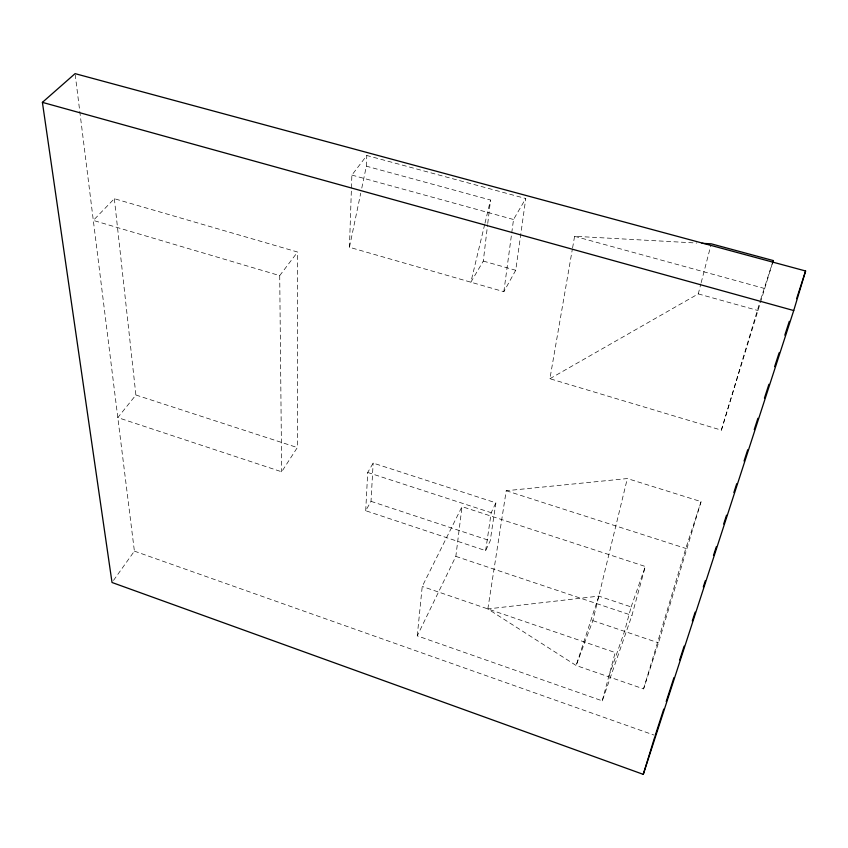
<?xml version="1.0" encoding="UTF-8"?>
<svg xmlns="http://www.w3.org/2000/svg" width="848" height="848" viewBox="0 0 848 848"><rect width="100%" height="100%" fill="white"/><g stroke="black" fill="none" stroke-linecap="round" stroke-linejoin="round"><path stroke-width="0.64" stroke-dasharray="4.24 3.18" d="M114.342 198.697L135.903 395.009L117.808 417.598L281.674 471.795L297.33 447.564L297.595 252.036L114.342 198.697L93.322 220.416L279.713 275.611L297.595 252.036M349.44 247.277L351.878 175.08L366.813 155.491L525.76 198.517L515.732 270.268L503.85 291.68L349.44 247.277L360.718 193.206M361.789 188.055L366.357 166.176L366.813 155.491M365.7 510.729L367.714 472.453L373.162 463.082L495.889 502.843L490.229 540.78L485.639 550.628L365.7 510.729L371.011 501.348L373.162 463.082M417.258 635.852L422.23 586.456L462.022 506.627L645.317 566.475L631.94 615.425L602.25 700.84L417.258 635.852L455.842 556.373L462.022 506.627M484.696 224.413L470.873 282.193L483.296 261.078L487.6 224.709M487.759 223.406L490.526 200.022L366.357 166.176M503.85 291.68L513.528 219.505L525.76 198.517M485.639 550.628L491.204 512.701L495.889 502.843M487.844 608.938L506.224 490.727L627.329 478.558L701.073 501.624L658.483 642.848L643.579 688.894L576.142 665.5L487.844 608.938L598.805 596.123L631.156 606.924L624.531 631.357L608.684 676.789M772.475 263.06L721.372 430.159L549.907 378.717L572.347 249.238M572.58 247.945L574.594 236.285L696.791 243.037M485.003 223.13L490.526 200.022M598.805 596.123L576.142 665.5L592.858 620.641L627.329 478.558M549.907 378.717L698.264 293.896L700.861 283.879M701.179 282.628L710.921 245.083M602.25 700.84L615.182 652.547L422.23 586.456M643.579 688.894L685.809 548.433L701.073 501.624M721.372 430.159L760.211 301.008M760.592 299.736L772.03 264.184M631.156 606.924L645.317 566.475M113.515 580.403L134.397 551.126L75.249 74.953M351.878 175.08L513.528 219.505M574.594 236.285L764.016 288.341M698.264 293.896L758.165 310.591M483.296 261.078L515.732 270.268M506.224 490.727L685.809 548.433M135.903 395.009L297.33 447.564M367.714 472.453L491.204 512.701M371.011 501.348L490.229 540.78M455.842 556.373L631.94 615.425M592.858 620.641L658.483 642.848M134.397 551.126L653.956 735.057M279.713 275.611L281.674 471.795"/><path stroke-width="1.27" d="M773.228 260.559L772.475 263.06L773.228 260.559L711.249 243.832L702.049 243.323M793.728 310.548L805.6 270.989L75.08 73.638L42.4 102.364L112.021 582.491L643.272 774.362L793.728 310.548L42.4 102.364M643.272 774.362L654.826 736.753M655.207 735.492L663.772 709.066M666.21 701.508L673.959 677.594M679.661 659.967L684.145 646.123M692.297 620.948L695.148 612.129M703.299 586.954L705.345 580.657M713.486 555.482L716.348 546.674M723.683 524.011L726.535 515.202M733.87 492.54L736.721 483.731M744.056 461.068L747.724 449.737M754.243 429.597L757.911 418.276M764.44 398.125L768.924 384.282M774.627 366.654L779.111 352.81M784.813 335.183L789.297 321.339M796.632 298.687L805.6 270.989"/></g></svg>
